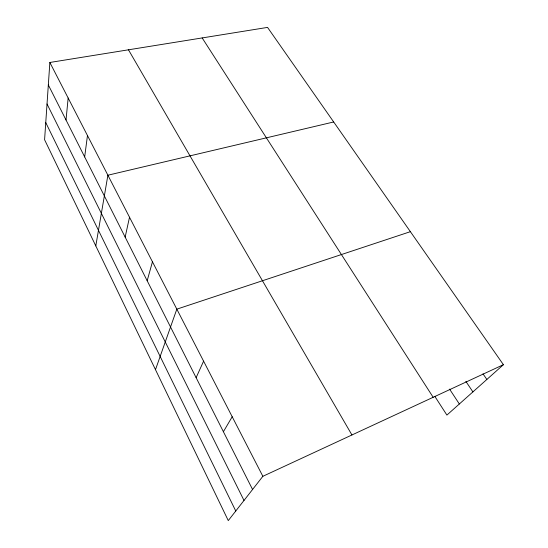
<?xml version="1.0" encoding="UTF-8"?>
<svg xmlns="http://www.w3.org/2000/svg" width="548" height="548" viewBox="0 0 548 548"><rect width="100%" height="100%" fill="white"/><g stroke="black" fill="none" stroke-linecap="round" stroke-linejoin="round"><path stroke-width="0.82" d="M49.861 62.472L44.587 139.726L228.276 520.6L262.855 476.308L503.413 364.694L267.547 27.4L49.861 62.472L262.855 476.308M66.02 119.991L68.157 98.017M84.666 156.927L87.468 135.541M95.797 245.915L107.888 175.216L333.684 121.971M125.15 237.12L129.513 217.227M147.179 280.74L152.447 261.793M155.488 369.674L176.826 309.154L410.39 231.674M196.122 377.682L203.589 361.153M223.406 431.728L232.201 416.74M503.413 364.694L446.901 415.083L434.865 396.41M482.994 373.825L486.85 379.463M465.862 381.374L472.903 391.902M449.565 389.101L459.34 403.992M202.178 37.935L433.167 397.286M128.472 49.806L351.946 434.975M48.327 84.947L252.566 489.487M47.025 103.983L244.004 500.454M45.758 122.581L235.763 511.01"/></g></svg>
